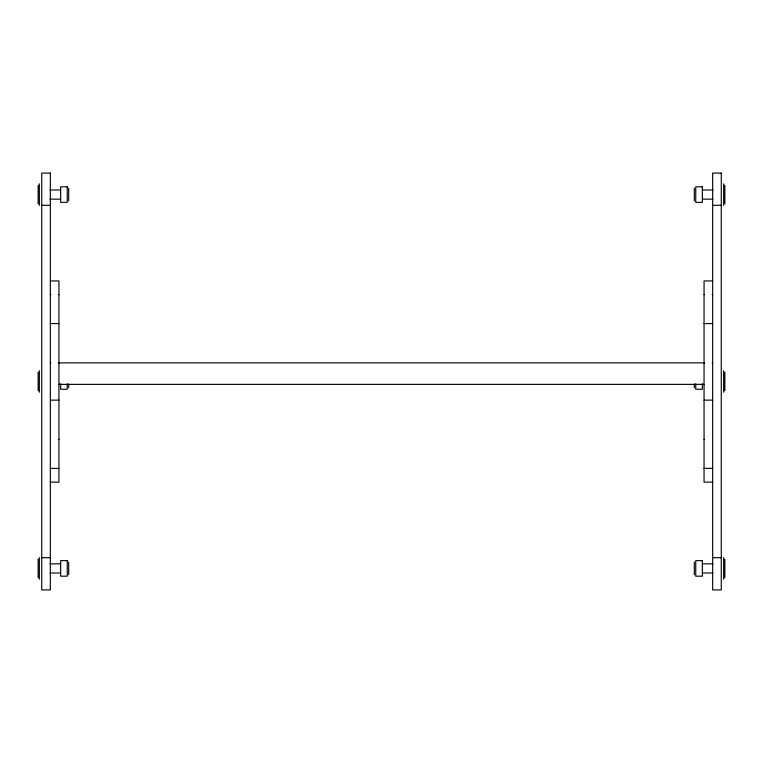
<?xml version="1.0" encoding="UTF-8"?>
<svg xmlns="http://www.w3.org/2000/svg" width="763" height="763" viewBox="0 0 763 763"><rect width="100%" height="100%" fill="white"/><g stroke="black" fill="none" stroke-linecap="round" stroke-linejoin="round"><path stroke-width="1.14" d="M50.005 190.006L60.639 190.006M702.361 190.006L712.995 190.006M50.005 199.153L60.639 199.153M702.361 199.153L712.995 199.153M41.736 205.304L50.339 205.304M712.661 205.304L721.264 205.304M50.339 280.937L58.942 280.937L58.942 482.159L50.339 482.063M712.661 280.937L704.058 280.937L704.058 482.159L712.661 482.063M50.339 294.613L50.873 294.613M58.398 294.613L58.942 294.613M704.058 294.613L704.602 294.613M712.127 294.613L712.661 294.613M50.339 323.569L58.942 323.569M704.058 323.569L712.661 323.569M50.339 362.864L50.873 362.864M58.398 362.864L704.602 362.864M712.127 362.864L712.661 362.864M58.942 384.371L704.058 384.371M50.339 400.136L58.942 400.136M704.058 400.136L712.661 400.136M58.398 439.431L58.942 439.431M704.058 439.431L704.602 439.431M50.339 468.387L58.942 468.387M704.058 468.387L712.661 468.387M41.736 557.696L50.339 557.696M712.661 557.696L721.264 557.696M50.005 563.847L60.639 563.847M702.361 563.847L712.995 563.847M50.005 572.994L60.639 572.994M702.361 572.994L712.995 572.994M724.85 185.275L724.85 203.893M724.85 372.191L724.85 390.809M724.85 559.107L724.85 577.725M723.658 183.826L723.658 205.333M723.658 370.751L723.658 392.249M723.658 557.667L723.658 579.174M702.361 383.818L702.361 389.273L695.751 389.273L695.751 383.818M694.32 188.251L694.32 200.917M694.32 384.085L694.32 387.833M694.32 562.083L694.32 574.749M68.68 188.251L68.68 200.917M68.68 384.085L68.68 387.833M68.68 562.083L68.68 574.749M67.249 383.818L67.249 389.273L60.639 389.273L60.639 383.818M39.342 183.826L39.342 205.333M39.342 370.751L39.342 392.249M39.342 557.667L39.342 579.174M38.15 185.275L38.15 203.893M38.15 372.191L38.15 390.809M38.15 559.107L38.15 577.725M50.339 173.077L41.736 173.077L41.736 589.923L50.339 589.923L50.339 173.077M721.264 173.077L712.661 173.077L712.661 589.923L721.264 589.923L721.264 173.077M67.249 186.811L60.639 186.811L60.639 202.357L67.249 202.357L67.249 186.811M702.361 186.811L695.751 186.811L695.751 202.357L702.361 202.357L702.361 186.811M67.249 560.643L60.639 560.643L60.639 576.189L67.249 576.189L67.249 560.643M702.361 560.643L695.751 560.643L695.751 576.189L702.361 576.189L702.361 560.643"/></g></svg>
